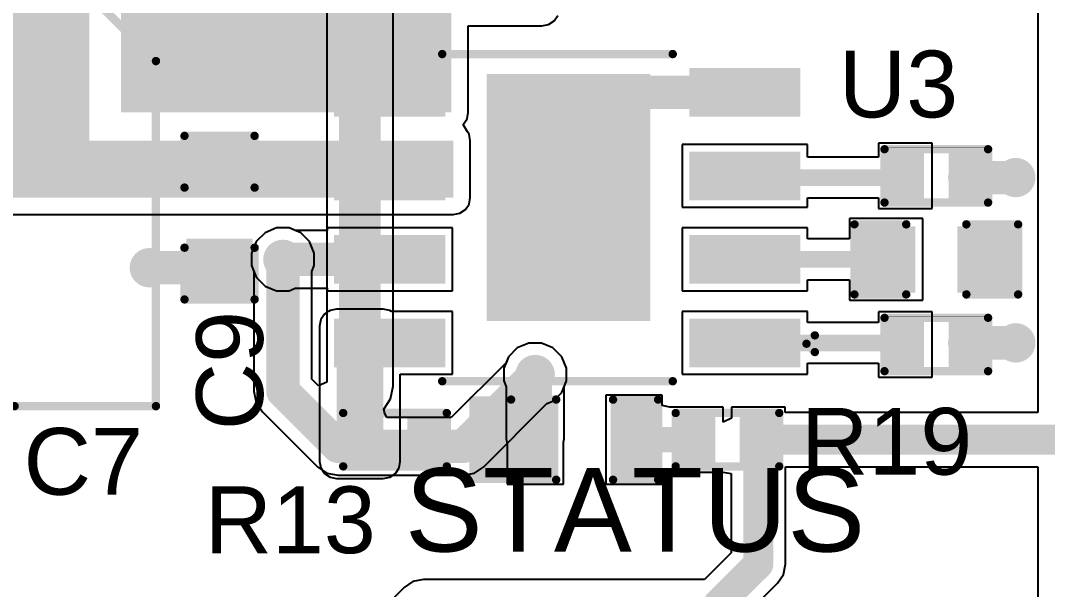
# Model space of a CAD drawing. Header units: millimetres. Extents: x 0.3 to 65.6, y 0.3 to 58.5.
# Drawn here: x 42.01 to 57.62, y 29.67 to 38.33 of the extents above; entities that cross this region are included whole.
import ezdxf

# ---------------------------------------------------------------- set-up
doc = ezdxf.new("R2010")
doc.units = ezdxf.units.MM
for name, color, linetype in [('BottomLayer', 5, 'Continuous'), ('BottomSolder', 6, 'Continuous'), ('TopLayer', 1, 'Continuous'), ('TopOverlay', 2, 'Continuous'), ('TopPaste', 8, 'Continuous'), ('TopSolder', 216, 'Continuous'), ('ViaHoleLayer', 16, 'Continuous')]:
    doc.layers.add(name, color=color, linetype=linetype)
doc.styles.add('Arial', font='', dxfattribs={"height": 0.2})
doc.styles.get('Arial').set_extended_font_data('Arial')

# ---------------------------------------------------------------- blocks, each defined once
blk = doc.blocks.new('8_SO_P____P___5')
at = {"layer": 'TopLayer'}
for points in [[(-3.475, 2.205), (-1.925, 2.205), (-1.925, 1.605), (-3.475, 1.605)], [(1.925, 2.205), (3.475, 2.205), (3.475, 1.605), (1.925, 1.605)], [(-1.144, 1.144), (1.144, 1.144), (1.144, -1.144), (-1.144, -1.144)], [(-3.475, 0.935), (-1.925, 0.935), (-1.925, 0.335), (-3.475, 0.335)], [(1.925, 0.935), (3.475, 0.935), (3.475, 0.335), (1.925, 0.335)], [(-3.475, -0.335), (-1.925, -0.335), (-1.925, -0.935), (-3.475, -0.935)], [(1.925, -0.335), (3.475, -0.335), (3.475, -0.935), (1.925, -0.935)], [(-3.475, -1.605), (-1.925, -1.605), (-1.925, -2.205), (-3.475, -2.205)], [(1.925, -1.605), (3.475, -1.605), (3.475, -2.205), (1.925, -2.205)]]:
    blk.add_hatch(color=1, dxfattribs=at).paths.add_polyline_path(points)
at = {"layer": 'TopPaste'}
for points in [[(-3.475, 2.205), (-1.925, 2.205), (-1.925, 1.605), (-3.475, 1.605)], [(1.925, 2.205), (3.475, 2.205), (3.475, 1.605), (1.925, 1.605)], [(-1.144, 1.144), (1.144, 1.144), (1.144, -1.144), (-1.144, -1.144)], [(-3.475, 0.935), (-1.925, 0.935), (-1.925, 0.335), (-3.475, 0.335)], [(1.925, 0.935), (3.475, 0.935), (3.475, 0.335), (1.925, 0.335)], [(-3.475, -0.335), (-1.925, -0.335), (-1.925, -0.935), (-3.475, -0.935)], [(1.925, -0.335), (3.475, -0.335), (3.475, -0.935), (1.925, -0.935)], [(-3.475, -1.605), (-1.925, -1.605), (-1.925, -2.205), (-3.475, -2.205)], [(1.925, -1.605), (3.475, -1.605), (3.475, -2.205), (1.925, -2.205)]]:
    blk.add_hatch(color=8, dxfattribs=at).paths.add_polyline_path(points)
at = {"layer": 'TopSolder'}
for points in [[(-3.545, 2.275), (-1.855, 2.275), (-1.855, 1.535), (-3.545, 1.535)], [(1.855, 2.275), (3.545, 2.275), (3.545, 1.535), (1.855, 1.535)], [(-1.214, 1.214), (1.214, 1.214), (1.214, -1.214), (-1.214, -1.214)], [(-3.545, 1.005), (-1.855, 1.005), (-1.855, 0.265), (-3.545, 0.265)], [(1.855, 1.005), (3.545, 1.005), (3.545, 0.265), (1.855, 0.265)], [(-3.545, -0.265), (-1.855, -0.265), (-1.855, -1.005), (-3.545, -1.005)], [(1.855, -0.265), (3.545, -0.265), (3.545, -1.005), (1.855, -1.005)], [(-3.545, -1.535), (-1.855, -1.535), (-1.855, -2.275), (-3.545, -2.275)], [(1.855, -1.535), (3.545, -1.535), (3.545, -2.275), (1.855, -2.275)]]:
    blk.add_hatch(color=216, dxfattribs=at).paths.add_polyline_path(points)
at = {"layer": 'TopOverlay', "const_width": 0.127}
for points in [[(1.902, 2.489), (-1.603, 2.489)], [(-3.763, 2.045), (-3.763, 1.791)], [(-3.636, 1.918), (-3.763, 2.045)], [(-3.636, 1.918), (-3.763, 1.791)], [(1.902, -2.489), (-1.603, -2.489)]]:
    blk.add_lwpolyline(points, dxfattribs=at)
at = {"layer": 'TopOverlay', "const_width": 0.0635}
for points in [[(-1.635, 2.489, 1), (-1.571, 2.489, 1)], [(1.87, 2.489, 1), (1.934, 2.489, 1)], [(-3.795, 2.045, 1), (-3.732, 2.045, 1)], [(-3.795, 2.045, 1), (-3.732, 2.045, 1)], [(-3.668, 1.918, 1), (-3.605, 1.918, 1)], [(-3.668, 1.918, 1), (-3.605, 1.918, 1)], [(-3.795, 1.791, 1), (-3.732, 1.791, 1)], [(-3.795, 1.791, 1), (-3.732, 1.791, 1)], [(-1.635, -2.489, 1), (-1.571, -2.489, 1)], [(1.87, -2.489, 1), (1.934, -2.489, 1)]]:
    blk.add_lwpolyline(points, format="xyb", close=True, dxfattribs=at)
blk = doc.blocks.new('R___0402_10')
at = {"layer": 'TopLayer'}
for points in [[(-0.699, -0.318), (-0.699, 0.318), (-0.241, 0.318), (-0.241, -0.318)], [(0.241, -0.318), (0.241, 0.318), (0.699, 0.318), (0.699, -0.318)]]:
    blk.add_hatch(color=1, dxfattribs=at).paths.add_polyline_path(points)
at = {"layer": 'TopPaste'}
for points in [[(-0.699, -0.318), (-0.699, 0.318), (-0.241, 0.318), (-0.241, -0.318)], [(0.241, -0.318), (0.241, 0.318), (0.699, 0.318), (0.699, -0.318)]]:
    blk.add_hatch(color=8, dxfattribs=at).paths.add_polyline_path(points)
at = {"layer": 'TopSolder'}
for points in [[(-0.754, -0.373), (-0.754, 0.373), (-0.186, 0.373), (-0.186, -0.373)], [(0.186, -0.373), (0.186, 0.373), (0.754, 0.373), (0.754, -0.373)]]:
    blk.add_hatch(color=216, dxfattribs=at).paths.add_polyline_path(points)
at = {"layer": 'TopOverlay'}
for points, const_width in [([(-0.787, 0.406), (-0.787, -0.406)], 0.127), ([(0.787, 0.406), (-0.787, 0.406)], 0.127), ([(0.787, 0.406), (0.787, -0.406)], 0.127), ([(0.787, -0.406), (-0.787, -0.406)], 0.127), ([(0.813, -0.432), (-0.813, -0.432)], 0.00323)]:
    blk.add_lwpolyline(points, dxfattribs=dict(at, const_width=const_width))
for points, const_width in [([(-0.819, 0.406, 1), (-0.756, 0.406, 1)], 0.0635), ([(-0.819, 0.406, 1), (-0.756, 0.406, 1)], 0.0635), ([(0.756, 0.406, 1), (0.819, 0.406, 1)], 0.0635), ([(0.756, 0.406, 1), (0.819, 0.406, 1)], 0.0635), ([(-0.819, -0.406, 1), (-0.756, -0.406, 1)], 0.0635), ([(-0.819, -0.406, 1), (-0.756, -0.406, 1)], 0.0635), ([(-0.814, -0.432, 1), (-0.812, -0.432, 1)], 0.00161), ([(0.756, -0.406, 1), (0.819, -0.406, 1)], 0.0635), ([(0.756, -0.406, 1), (0.819, -0.406, 1)], 0.0635), ([(0.812, -0.432, 1), (0.814, -0.432, 1)], 0.00161)]:
    blk.add_lwpolyline(points, format="xyb", close=True, dxfattribs=dict(at, const_width=const_width))
blk = doc.blocks.new('R___0402_14')
at = {"layer": 'TopLayer'}
for points in [[(-0.699, -0.318), (-0.699, 0.318), (-0.241, 0.318), (-0.241, -0.318)], [(0.241, -0.318), (0.241, 0.318), (0.699, 0.318), (0.699, -0.318)]]:
    blk.add_hatch(color=1, dxfattribs=at).paths.add_polyline_path(points)
at = {"layer": 'TopPaste'}
for points in [[(-0.699, -0.318), (-0.699, 0.318), (-0.241, 0.318), (-0.241, -0.318)], [(0.241, -0.318), (0.241, 0.318), (0.699, 0.318), (0.699, -0.318)]]:
    blk.add_hatch(color=8, dxfattribs=at).paths.add_polyline_path(points)
at = {"layer": 'TopSolder'}
for points in [[(-0.754, -0.373), (-0.754, 0.373), (-0.186, 0.373), (-0.186, -0.373)], [(0.186, -0.373), (0.186, 0.373), (0.754, 0.373), (0.754, -0.373)]]:
    blk.add_hatch(color=216, dxfattribs=at).paths.add_polyline_path(points)
at = {"layer": 'TopOverlay'}
for points, const_width in [([(-0.787, 0.406), (-0.787, -0.406)], 0.127), ([(0.787, 0.406), (-0.787, 0.406)], 0.127), ([(0.787, 0.406), (0.787, -0.406)], 0.127), ([(0.787, -0.406), (-0.787, -0.406)], 0.127), ([(0.813, -0.432), (-0.813, -0.432)], 0.00323)]:
    blk.add_lwpolyline(points, dxfattribs=dict(at, const_width=const_width))
for points, const_width in [([(-0.819, 0.406, 1), (-0.756, 0.406, 1)], 0.0635), ([(-0.819, 0.406, 1), (-0.756, 0.406, 1)], 0.0635), ([(0.756, 0.406, 1), (0.819, 0.406, 1)], 0.0635), ([(0.756, 0.406, 1), (0.819, 0.406, 1)], 0.0635), ([(-0.819, -0.406, 1), (-0.756, -0.406, 1)], 0.0635), ([(-0.819, -0.406, 1), (-0.756, -0.406, 1)], 0.0635), ([(-0.814, -0.432, 1), (-0.812, -0.432, 1)], 0.00161), ([(0.756, -0.406, 1), (0.819, -0.406, 1)], 0.0635), ([(0.756, -0.406, 1), (0.819, -0.406, 1)], 0.0635), ([(0.812, -0.432, 1), (0.814, -0.432, 1)], 0.00161)]:
    blk.add_lwpolyline(points, format="xyb", close=True, dxfattribs=dict(at, const_width=const_width))
blk = doc.blocks.new('R___0402_15')
at = {"layer": 'TopLayer'}
for points in [[(-0.699, -0.318), (-0.699, 0.318), (-0.241, 0.318), (-0.241, -0.318)], [(0.241, -0.318), (0.241, 0.318), (0.699, 0.318), (0.699, -0.318)]]:
    blk.add_hatch(color=1, dxfattribs=at).paths.add_polyline_path(points)
at = {"layer": 'TopPaste'}
for points in [[(-0.699, -0.318), (-0.699, 0.318), (-0.241, 0.318), (-0.241, -0.318)], [(0.241, -0.318), (0.241, 0.318), (0.699, 0.318), (0.699, -0.318)]]:
    blk.add_hatch(color=8, dxfattribs=at).paths.add_polyline_path(points)
at = {"layer": 'TopSolder'}
for points in [[(-0.754, -0.373), (-0.754, 0.373), (-0.186, 0.373), (-0.186, -0.373)], [(0.186, -0.373), (0.186, 0.373), (0.754, 0.373), (0.754, -0.373)]]:
    blk.add_hatch(color=216, dxfattribs=at).paths.add_polyline_path(points)
at = {"layer": 'TopOverlay'}
for points, const_width in [([(-0.787, 0.406), (-0.787, -0.406)], 0.127), ([(0.787, 0.406), (-0.787, 0.406)], 0.127), ([(0.787, 0.406), (0.787, -0.406)], 0.127), ([(0.787, -0.406), (-0.787, -0.406)], 0.127), ([(0.813, -0.432), (-0.813, -0.432)], 0.00323)]:
    blk.add_lwpolyline(points, dxfattribs=dict(at, const_width=const_width))
for points, const_width in [([(-0.819, 0.406, 1), (-0.756, 0.406, 1)], 0.0635), ([(-0.819, 0.406, 1), (-0.756, 0.406, 1)], 0.0635), ([(0.756, 0.406, 1), (0.819, 0.406, 1)], 0.0635), ([(0.756, 0.406, 1), (0.819, 0.406, 1)], 0.0635), ([(-0.819, -0.406, 1), (-0.756, -0.406, 1)], 0.0635), ([(-0.819, -0.406, 1), (-0.756, -0.406, 1)], 0.0635), ([(-0.814, -0.432, 1), (-0.812, -0.432, 1)], 0.00161), ([(0.756, -0.406, 1), (0.819, -0.406, 1)], 0.0635), ([(0.756, -0.406, 1), (0.819, -0.406, 1)], 0.0635), ([(0.812, -0.432, 1), (0.814, -0.432, 1)], 0.00161)]:
    blk.add_lwpolyline(points, format="xyb", close=True, dxfattribs=dict(at, const_width=const_width))
blk = doc.blocks.new('R___0402_16')
at = {"layer": 'TopLayer'}
for points in [[(-0.699, -0.318), (-0.699, 0.318), (-0.241, 0.318), (-0.241, -0.318)], [(0.241, -0.318), (0.241, 0.318), (0.699, 0.318), (0.699, -0.318)]]:
    blk.add_hatch(color=1, dxfattribs=at).paths.add_polyline_path(points)
at = {"layer": 'TopPaste'}
for points in [[(-0.699, -0.318), (-0.699, 0.318), (-0.241, 0.318), (-0.241, -0.318)], [(0.241, -0.318), (0.241, 0.318), (0.699, 0.318), (0.699, -0.318)]]:
    blk.add_hatch(color=8, dxfattribs=at).paths.add_polyline_path(points)
at = {"layer": 'TopSolder'}
for points in [[(-0.754, -0.373), (-0.754, 0.373), (-0.186, 0.373), (-0.186, -0.373)], [(0.186, -0.373), (0.186, 0.373), (0.754, 0.373), (0.754, -0.373)]]:
    blk.add_hatch(color=216, dxfattribs=at).paths.add_polyline_path(points)
at = {"layer": 'TopOverlay'}
for points, const_width in [([(-0.787, 0.406), (-0.787, -0.406)], 0.127), ([(0.787, 0.406), (-0.787, 0.406)], 0.127), ([(0.787, 0.406), (0.787, -0.406)], 0.127), ([(0.787, -0.406), (-0.787, -0.406)], 0.127), ([(0.813, -0.432), (-0.813, -0.432)], 0.00323)]:
    blk.add_lwpolyline(points, dxfattribs=dict(at, const_width=const_width))
for points, const_width in [([(-0.819, 0.406, 1), (-0.756, 0.406, 1)], 0.0635), ([(-0.819, 0.406, 1), (-0.756, 0.406, 1)], 0.0635), ([(0.756, 0.406, 1), (0.819, 0.406, 1)], 0.0635), ([(0.756, 0.406, 1), (0.819, 0.406, 1)], 0.0635), ([(-0.819, -0.406, 1), (-0.756, -0.406, 1)], 0.0635), ([(-0.819, -0.406, 1), (-0.756, -0.406, 1)], 0.0635), ([(-0.814, -0.432, 1), (-0.812, -0.432, 1)], 0.00161), ([(0.756, -0.406, 1), (0.819, -0.406, 1)], 0.0635), ([(0.756, -0.406, 1), (0.819, -0.406, 1)], 0.0635), ([(0.812, -0.432, 1), (0.814, -0.432, 1)], 0.00161)]:
    blk.add_lwpolyline(points, format="xyb", close=True, dxfattribs=dict(at, const_width=const_width))
blk = doc.blocks.new('LED_0603_30')
at = {"layer": 'TopLayer'}
for points in [[(-1, 0.5), (-0.5, 0.5), (-0.5, -0.5), (-1, -0.5)], [(0.5, 0.5), (1, 0.5), (1, -0.5), (0.5, -0.5)]]:
    blk.add_hatch(color=1, dxfattribs=at).paths.add_polyline_path(points)
at = {"layer": 'TopOverlay'}
blk.add_hatch(color=2, dxfattribs=at).paths.add_polyline_path([(1.118, -0.66), (1.753, -0.66), (1.753, 0.66), (1.118, 0.66)])
at = {"layer": 'TopPaste'}
for points in [[(-1, 0.5), (-0.5, 0.5), (-0.5, -0.5), (-1, -0.5)], [(0.5, 0.5), (1, 0.5), (1, -0.5), (0.5, -0.5)]]:
    blk.add_hatch(color=8, dxfattribs=at).paths.add_polyline_path(points)
at = {"layer": 'TopSolder'}
for points in [[(-1.102, 0.602), (-0.398, 0.602), (-0.398, -0.602), (-1.102, -0.602)], [(0.398, 0.602), (1.102, 0.602), (1.102, -0.602), (0.398, -0.602)]]:
    blk.add_hatch(color=216, dxfattribs=at).paths.add_polyline_path(points)
at = {"layer": 'TopOverlay', "const_width": 0.127}
for points in [[(-0.432, 0.61), (-1.118, 0.61)], [(-1.118, 0.61), (-1.118, -0.61)], [(1.118, 0.61), (0.432, 0.61)], [(1.118, 0.61), (1.118, -0.61)], [(-0.432, -0.61), (-1.118, -0.61)], [(1.118, -0.61), (0.432, -0.61)]]:
    blk.add_lwpolyline(points, dxfattribs=at)
at = {"layer": 'TopOverlay', "const_width": 0.0635}
for points in [[(-1.149, 0.61, 1), (-1.086, 0.61, 1)], [(-1.149, 0.61, 1), (-1.086, 0.61, 1)], [(-0.464, 0.61, 1), (-0.4, 0.61, 1)], [(0.4, 0.61, 1), (0.464, 0.61, 1)], [(1.086, 0.61, 1), (1.149, 0.61, 1)], [(1.086, 0.61, 1), (1.149, 0.61, 1)], [(-1.149, -0.61, 1), (-1.086, -0.61, 1)], [(-1.149, -0.61, 1), (-1.086, -0.61, 1)], [(-0.464, -0.61, 1), (-0.4, -0.61, 1)], [(0.4, -0.61, 1), (0.464, -0.61, 1)], [(1.086, -0.61, 1), (1.149, -0.61, 1)], [(1.086, -0.61, 1), (1.149, -0.61, 1)]]:
    blk.add_lwpolyline(points, format="xyb", close=True, dxfattribs=at)
blk = doc.blocks.new('C___0603_52')
at = {"layer": 'TopLayer'}
for points in [[(-0.381, 0.445), (-0.381, -0.445), (-1.143, -0.445), (-1.143, 0.445)], [(1.143, 0.445), (1.143, -0.445), (0.381, -0.445), (0.381, 0.445)]]:
    blk.add_hatch(color=1, dxfattribs=at).paths.add_polyline_path(points)
at = {"layer": 'TopPaste'}
for points in [[(-0.381, 0.445), (-0.381, -0.445), (-1.143, -0.445), (-1.143, 0.445)], [(1.143, 0.445), (1.143, -0.445), (0.381, -0.445), (0.381, 0.445)]]:
    blk.add_hatch(color=8, dxfattribs=at).paths.add_polyline_path(points)
at = {"layer": 'TopSolder'}
for points in [[(-0.321, 0.504), (-0.321, -0.504), (-1.203, -0.504), (-1.203, 0.504)], [(1.203, 0.504), (1.203, -0.504), (0.321, -0.504), (0.321, 0.504)]]:
    blk.add_hatch(color=216, dxfattribs=at).paths.add_polyline_path(points)
at = {"layer": 'TopOverlay', "const_width": 0.127}
for points in [[(-1.245, 0.533), (-1.245, -0.533)], [(-0.457, 0.533), (-1.245, 0.533)], [(1.245, 0.533), (0.457, 0.533)], [(1.245, 0.533), (1.245, -0.533)], [(-0.457, -0.533), (-1.245, -0.533)], [(1.245, -0.533), (0.457, -0.533)]]:
    blk.add_lwpolyline(points, dxfattribs=at)
at = {"layer": 'TopOverlay', "const_width": 0.0635}
for points in [[(-1.276, 0.533, 1), (-1.213, 0.533, 1)], [(-1.276, 0.533, 1), (-1.213, 0.533, 1)], [(-0.489, 0.533, 1), (-0.425, 0.533, 1)], [(0.425, 0.533, 1), (0.489, 0.533, 1)], [(1.213, 0.533, 1), (1.276, 0.533, 1)], [(1.213, 0.533, 1), (1.276, 0.533, 1)], [(-1.276, -0.533, 1), (-1.213, -0.533, 1)], [(-1.276, -0.533, 1), (-1.213, -0.533, 1)], [(-0.489, -0.533, 1), (-0.425, -0.533, 1)], [(0.425, -0.533, 1), (0.489, -0.533, 1)], [(1.213, -0.533, 1), (1.276, -0.533, 1)], [(1.213, -0.533, 1), (1.276, -0.533, 1)]]:
    blk.add_lwpolyline(points, format="xyb", close=True, dxfattribs=at)
blk = doc.blocks.new('C___0603_53')
at = {"layer": 'TopLayer'}
for points in [[(-0.381, 0.445), (-0.381, -0.445), (-1.143, -0.445), (-1.143, 0.445)], [(1.143, 0.445), (1.143, -0.445), (0.381, -0.445), (0.381, 0.445)]]:
    blk.add_hatch(color=1, dxfattribs=at).paths.add_polyline_path(points)
at = {"layer": 'TopPaste'}
for points in [[(-0.381, 0.445), (-0.381, -0.445), (-1.143, -0.445), (-1.143, 0.445)], [(1.143, 0.445), (1.143, -0.445), (0.381, -0.445), (0.381, 0.445)]]:
    blk.add_hatch(color=8, dxfattribs=at).paths.add_polyline_path(points)
at = {"layer": 'TopSolder'}
for points in [[(-0.321, 0.504), (-0.321, -0.504), (-1.203, -0.504), (-1.203, 0.504)], [(1.203, 0.504), (1.203, -0.504), (0.321, -0.504), (0.321, 0.504)]]:
    blk.add_hatch(color=216, dxfattribs=at).paths.add_polyline_path(points)
at = {"layer": 'TopOverlay', "const_width": 0.127}
for points in [[(-1.245, 0.533), (-1.245, -0.533)], [(-1.245, 0.533), (-0.457, 0.533)], [(0.457, 0.533), (1.245, 0.533)], [(1.245, 0.533), (1.245, -0.533)], [(-1.245, -0.533), (-0.457, -0.533)], [(0.457, -0.533), (1.245, -0.533)]]:
    blk.add_lwpolyline(points, dxfattribs=at)
at = {"layer": 'TopOverlay', "const_width": 0.0635}
for points in [[(-1.276, 0.533, 1), (-1.213, 0.533, 1)], [(-1.276, 0.533, 1), (-1.213, 0.533, 1)], [(-0.489, 0.533, 1), (-0.425, 0.533, 1)], [(0.425, 0.533, 1), (0.489, 0.533, 1)], [(1.213, 0.533, 1), (1.276, 0.533, 1)], [(1.213, 0.533, 1), (1.276, 0.533, 1)], [(-1.276, -0.533, 1), (-1.213, -0.533, 1)], [(-1.276, -0.533, 1), (-1.213, -0.533, 1)], [(-0.489, -0.533, 1), (-0.425, -0.533, 1)], [(0.425, -0.533, 1), (0.489, -0.533, 1)], [(1.213, -0.533, 1), (1.276, -0.533, 1)], [(1.213, -0.533, 1), (1.276, -0.533, 1)]]:
    blk.add_lwpolyline(points, format="xyb", close=True, dxfattribs=at)
blk = doc.blocks.new('50SVPF10M_55')
at = {"layer": 'TopLayer'}
for points in [[(-4.55, 0.8), (-1.05, 0.8), (-1.05, -0.8), (-4.55, -0.8)], [(1.05, 0.8), (4.55, 0.8), (4.55, -0.8), (1.05, -0.8)]]:
    blk.add_hatch(color=1, dxfattribs=at).paths.add_polyline_path(points)
at = {"layer": 'TopPaste'}
for points in [[(-4.55, 0.8), (-1.05, 0.8), (-1.05, -0.8), (-4.55, -0.8)], [(1.05, 0.8), (4.55, 0.8), (4.55, -0.8), (1.05, -0.8)]]:
    blk.add_hatch(color=8, dxfattribs=at).paths.add_polyline_path(points)
at = {"layer": 'TopSolder'}
for points in [[(-4.652, 0.902), (-0.948, 0.902), (-0.948, -0.902), (-4.652, -0.902)], [(0.948, 0.902), (4.652, 0.902), (4.652, -0.902), (0.948, -0.902)]]:
    blk.add_hatch(color=216, dxfattribs=at).paths.add_polyline_path(points)
at = {"layer": 'TopOverlay', "const_width": 0.127}
for points in [[(-3.3, 1.95), (-1.95, 3.3)], [(3.3, 3.3), (-1.95, 3.3)], [(3.3, 1.15), (3.3, 3.3)], [(-3.3, 1.15), (-3.3, 1.95)], [(-3.779, 1.033), (-3.779, 1.567)], [(-3.55, 1.287), (-4.007, 1.287)], [(-3.3, -1.95), (-3.3, -1.15)], [(3.3, -3.3), (3.3, -1.15)], [(-1.95, -3.3), (-3.3, -1.95)], [(3.3, -3.3), (-1.95, -3.3)]]:
    blk.add_lwpolyline(points, dxfattribs=at)
at = {"layer": 'TopOverlay', "const_width": 0.0635}
for points in [[(-1.982, 3.3, 1), (-1.918, 3.3, 1)], [(-1.982, 3.3, 1), (-1.918, 3.3, 1)], [(3.268, 3.3, 1), (3.332, 3.3, 1)], [(3.268, 3.3, 1), (3.332, 3.3, 1)], [(-3.332, 1.95, 1), (-3.268, 1.95, 1)], [(-3.332, 1.95, 1), (-3.268, 1.95, 1)], [(-3.81, 1.567, 1), (-3.747, 1.567, 1)], [(-4.039, 1.287, 1), (-3.975, 1.287, 1)], [(-3.582, 1.287, 1), (-3.518, 1.287, 1)], [(-3.81, 1.033, 1), (-3.747, 1.033, 1)], [(-3.332, 1.15, 1), (-3.268, 1.15, 1)], [(3.268, 1.15, 1), (3.332, 1.15, 1)], [(-3.332, -1.15, 1), (-3.268, -1.15, 1)], [(3.268, -1.15, 1), (3.332, -1.15, 1)], [(-3.332, -1.95, 1), (-3.268, -1.95, 1)], [(-3.332, -1.95, 1), (-3.268, -1.95, 1)], [(-1.982, -3.3, 1), (-1.918, -3.3, 1)], [(-1.982, -3.3, 1), (-1.918, -3.3, 1)], [(3.268, -3.3, 1), (3.332, -3.3, 1)], [(3.268, -3.3, 1), (3.332, -3.3, 1)]]:
    blk.add_lwpolyline(points, format="xyb", close=True, dxfattribs=at)

msp = doc.modelspace()

# ---------------------------------------------------------------- hatches: boundary and pattern name
at = {"layer": 'BottomLayer'}
h = msp.add_hatch(color=5, dxfattribs=at)
edge = h.paths.add_edge_path()
edge.add_arc((49.654, 36.398), 0.3, 0, 360)
h = msp.add_hatch(color=5, dxfattribs=at)
edge = h.paths.add_edge_path()
edge.add_arc((51, 36.373), 0.3, 0, 360)
h = msp.add_hatch(color=5, dxfattribs=at)
edge = h.paths.add_edge_path()
edge.add_arc((57.139, 35.941), 0.3, 0, 360)
h = msp.add_hatch(color=5, dxfattribs=at)
edge = h.paths.add_edge_path()
edge.add_arc((50.321, 35.331), 0.3, 0, 360)
h = msp.add_hatch(color=5, dxfattribs=at)
edge = h.paths.add_edge_path()
edge.add_arc((45.997, 34.696), 0.3, 0, 360)
h = msp.add_hatch(color=5, dxfattribs=at)
edge = h.paths.add_edge_path()
edge.add_arc((43.967, 34.569), 0.3, 0, 360)
h = msp.add_hatch(color=5, dxfattribs=at)
edge = h.paths.add_edge_path()
edge.add_arc((49.654, 34.265), 0.3, 0, 360)
h = msp.add_hatch(color=5, dxfattribs=at)
edge = h.paths.add_edge_path()
edge.add_arc((51, 34.29), 0.3, 0, 360)
h = msp.add_hatch(color=5, dxfattribs=at)
edge = h.paths.add_edge_path()
edge.add_arc((57.139, 33.426), 0.3, 0, 360)
h = msp.add_hatch(color=5, dxfattribs=at)
edge = h.paths.add_edge_path()
edge.add_arc((49.832, 32.944), 0.3, 0, 360)
h = msp.add_hatch(color=5, dxfattribs=at)
edge = h.paths.add_edge_path()
edge.add_arc((47.168, 32.766), 0.3, 0, 360)
at = {"layer": 'BottomSolder'}
h = msp.add_hatch(color=6, dxfattribs=at)
edge = h.paths.add_edge_path()
edge.add_arc((49.654, 36.398), 0.15, 0, 360)
h = msp.add_hatch(color=6, dxfattribs=at)
edge = h.paths.add_edge_path()
edge.add_arc((51, 36.373), 0.15, 0, 360)
h = msp.add_hatch(color=6, dxfattribs=at)
edge = h.paths.add_edge_path()
edge.add_arc((57.139, 35.941), 0.15, 0, 360)
h = msp.add_hatch(color=6, dxfattribs=at)
edge = h.paths.add_edge_path()
edge.add_arc((50.321, 35.331), 0.15, 0, 360)
h = msp.add_hatch(color=6, dxfattribs=at)
edge = h.paths.add_edge_path()
edge.add_arc((45.997, 34.696), 0.15, 0, 360)
h = msp.add_hatch(color=6, dxfattribs=at)
edge = h.paths.add_edge_path()
edge.add_arc((43.967, 34.569), 0.15, 0, 360)
h = msp.add_hatch(color=6, dxfattribs=at)
edge = h.paths.add_edge_path()
edge.add_arc((49.654, 34.265), 0.15, 0, 360)
h = msp.add_hatch(color=6, dxfattribs=at)
edge = h.paths.add_edge_path()
edge.add_arc((51, 34.29), 0.15, 0, 360)
h = msp.add_hatch(color=6, dxfattribs=at)
edge = h.paths.add_edge_path()
edge.add_arc((57.139, 33.426), 0.15, 0, 360)
h = msp.add_hatch(color=6, dxfattribs=at)
edge = h.paths.add_edge_path()
edge.add_arc((49.832, 32.944), 0.15, 0, 360)
h = msp.add_hatch(color=6, dxfattribs=at)
edge = h.paths.add_edge_path()
edge.add_arc((47.168, 32.766), 0.15, 0, 360)
at = {"layer": 'TopLayer'}
for points in [[(38.786, 35.636), (43.053, 35.636), (43.053, 55.245), (38.786, 55.245)], [(48.556, 38.837), (43.536, 38.837), (43.536, 36.932), (48.556, 36.932)], [(49.095, 33.757), (51.585, 33.757), (51.585, 37.516), (49.095, 37.516)], [(39.951, 35.636), (48.587, 35.636), (48.587, 36.5), (39.951, 36.5)], [(47.523, 33.68), (46.812, 33.68), (46.812, 31.623), (47.523, 31.623)]]:
    msp.add_hatch(color=1, dxfattribs=at).paths.add_polyline_path(points)
h = msp.add_hatch(color=1, dxfattribs=at)
edge = h.paths.add_edge_path()
edge.add_arc((49.654, 36.398), 0.3, 0, 360)
h = msp.add_hatch(color=1, dxfattribs=at)
edge = h.paths.add_edge_path()
edge.add_arc((51, 36.373), 0.3, 0, 360)
h = msp.add_hatch(color=1, dxfattribs=at)
edge = h.paths.add_edge_path()
edge.add_arc((57.139, 35.941), 0.3, 0, 360)
h = msp.add_hatch(color=1, dxfattribs=at)
edge = h.paths.add_edge_path()
edge.add_arc((50.321, 35.331), 0.3, 0, 360)
h = msp.add_hatch(color=1, dxfattribs=at)
edge = h.paths.add_edge_path()
edge.add_arc((45.997, 34.696), 0.3, 0, 360)
h = msp.add_hatch(color=1, dxfattribs=at)
edge = h.paths.add_edge_path()
edge.add_arc((43.967, 34.569), 0.3, 0, 360)
h = msp.add_hatch(color=1, dxfattribs=at)
edge = h.paths.add_edge_path()
edge.add_arc((49.654, 34.265), 0.3, 0, 360)
h = msp.add_hatch(color=1, dxfattribs=at)
edge = h.paths.add_edge_path()
edge.add_arc((51, 34.29), 0.3, 0, 360)
h = msp.add_hatch(color=1, dxfattribs=at)
edge = h.paths.add_edge_path()
edge.add_arc((57.139, 33.426), 0.3, 0, 360)
h = msp.add_hatch(color=1, dxfattribs=at)
edge = h.paths.add_edge_path()
edge.add_arc((49.832, 32.944), 0.3, 0, 360)
h = msp.add_hatch(color=1, dxfattribs=at)
edge = h.paths.add_edge_path()
edge.add_arc((47.168, 32.766), 0.3, 0, 360)
at = {"layer": 'TopSolder'}
h = msp.add_hatch(color=216, dxfattribs=at)
edge = h.paths.add_edge_path()
edge.add_arc((49.654, 36.398), 0.15, 0, 360)
h = msp.add_hatch(color=216, dxfattribs=at)
edge = h.paths.add_edge_path()
edge.add_arc((51, 36.373), 0.15, 0, 360)
h = msp.add_hatch(color=216, dxfattribs=at)
edge = h.paths.add_edge_path()
edge.add_arc((57.139, 35.941), 0.15, 0, 360)
h = msp.add_hatch(color=216, dxfattribs=at)
edge = h.paths.add_edge_path()
edge.add_arc((50.321, 35.331), 0.15, 0, 360)
h = msp.add_hatch(color=216, dxfattribs=at)
edge = h.paths.add_edge_path()
edge.add_arc((45.997, 34.696), 0.15, 0, 360)
h = msp.add_hatch(color=216, dxfattribs=at)
edge = h.paths.add_edge_path()
edge.add_arc((43.967, 34.569), 0.15, 0, 360)
h = msp.add_hatch(color=216, dxfattribs=at)
edge = h.paths.add_edge_path()
edge.add_arc((49.654, 34.265), 0.15, 0, 360)
h = msp.add_hatch(color=216, dxfattribs=at)
edge = h.paths.add_edge_path()
edge.add_arc((51, 34.29), 0.15, 0, 360)
h = msp.add_hatch(color=216, dxfattribs=at)
edge = h.paths.add_edge_path()
edge.add_arc((57.139, 33.426), 0.15, 0, 360)
h = msp.add_hatch(color=216, dxfattribs=at)
edge = h.paths.add_edge_path()
edge.add_arc((49.832, 32.944), 0.15, 0, 360)
h = msp.add_hatch(color=216, dxfattribs=at)
edge = h.paths.add_edge_path()
edge.add_arc((47.168, 32.766), 0.15, 0, 360)
at = {"layer": 'ViaHoleLayer'}
h = msp.add_hatch(color=16, dxfattribs=at)
edge = h.paths.add_edge_path()
edge.add_arc((49.654, 36.398), 0.15, 0, 360)
h = msp.add_hatch(color=16, dxfattribs=at)
edge = h.paths.add_edge_path()
edge.add_arc((51, 36.373), 0.15, 0, 360)
h = msp.add_hatch(color=16, dxfattribs=at)
edge = h.paths.add_edge_path()
edge.add_arc((57.139, 35.941), 0.15, 0, 360)
h = msp.add_hatch(color=16, dxfattribs=at)
edge = h.paths.add_edge_path()
edge.add_arc((50.321, 35.331), 0.15, 0, 360)
h = msp.add_hatch(color=16, dxfattribs=at)
edge = h.paths.add_edge_path()
edge.add_arc((45.997, 34.696), 0.15, 0, 360)
h = msp.add_hatch(color=16, dxfattribs=at)
edge = h.paths.add_edge_path()
edge.add_arc((43.967, 34.569), 0.15, 0, 360)
h = msp.add_hatch(color=16, dxfattribs=at)
edge = h.paths.add_edge_path()
edge.add_arc((49.654, 34.265), 0.15, 0, 360)
h = msp.add_hatch(color=16, dxfattribs=at)
edge = h.paths.add_edge_path()
edge.add_arc((51, 34.29), 0.15, 0, 360)
h = msp.add_hatch(color=16, dxfattribs=at)
edge = h.paths.add_edge_path()
edge.add_arc((57.139, 33.426), 0.15, 0, 360)
h = msp.add_hatch(color=16, dxfattribs=at)
edge = h.paths.add_edge_path()
edge.add_arc((49.832, 32.944), 0.15, 0, 360)
h = msp.add_hatch(color=16, dxfattribs=at)
edge = h.paths.add_edge_path()
edge.add_arc((47.168, 32.766), 0.15, 0, 360)

# ---------------------------------------------------------------- linework, layer by layer
at = {"layer": 'BottomLayer'}
for p, q in [((47.673, 32.766), (47.673, 42.52)), ((46.663, 42.31), (46.663, 32.826)), ((45.902, 35.174), (45.726, 35.101)), ((46.092, 35.174), (45.902, 35.174)), ((46.267, 35.101), (46.092, 35.174)), ((45.726, 35.101), (45.592, 34.967)), ((46.402, 34.967), (46.267, 35.101)), ((45.592, 34.967), (45.519, 34.791)), ((46.474, 34.791), (46.402, 34.967)), ((45.519, 34.791), (45.519, 34.601)), ((46.474, 34.601), (46.474, 34.791)), ((45.519, 34.601), (45.556, 34.511)), ((45.556, 34.511), (45.556, 32.69)), ((46.437, 34.511), (46.474, 34.601)), ((46.437, 32.872), (46.437, 34.511)), ((49.737, 33.422), (49.561, 33.349)), ((49.927, 33.422), (49.737, 33.422)), ((50.103, 33.349), (49.927, 33.422)), ((49.561, 33.349), (49.427, 33.214)), ((50.237, 33.214), (50.103, 33.349)), ((49.389, 33.124), (48.557, 32.292)), ((49.427, 33.214), (49.389, 33.124)), ((50.31, 33.039), (50.237, 33.214)), ((50.31, 32.849), (50.31, 33.039)), ((46.536, 32.773), (46.437, 32.872)), ((46.663, 32.826), (46.536, 32.773)), ((50.237, 32.673), (50.31, 32.849)), ((45.556, 32.69), (45.59, 32.521)), ((47.634, 32.573), (47.673, 32.766)), ((50.103, 32.539), (50.237, 32.673)), ((45.59, 32.521), (45.685, 32.379)), ((47.532, 32.419), (47.634, 32.573)), ((49.051, 31.54), (50.012, 32.501)), ((50.012, 32.501), (50.103, 32.539)), ((45.685, 32.379), (46.524, 31.54)), ((47.543, 32.369), (47.532, 32.419)), ((47.578, 32.292), (47.543, 32.369)), ((48.557, 32.292), (47.578, 32.292)), ((46.524, 31.54), (46.666, 31.445)), ((48.908, 31.445), (49.051, 31.54)), ((46.666, 31.445), (46.835, 31.411)), ((46.835, 31.411), (48.74, 31.411)), ((48.74, 31.411), (48.908, 31.445))]:
    msp.add_line(p, q, dxfattribs=at)
for points, const_width in [([(47.168, 32.766), (47.168, 42.52)], 0.635), ([(45.997, 32.69), (45.997, 34.696)], 0.508), ([(48.74, 31.852), (49.832, 32.944)], 0.508), ([(45.997, 32.69), (46.835, 31.852)], 0.508), ([(46.835, 31.852), (48.74, 31.852)], 0.508)]:
    msp.add_lwpolyline(points, dxfattribs=dict(at, const_width=const_width))
for points, const_width in [([(45.87, 34.696, 1), (46.124, 34.696, 1)], 0.254), ([(49.705, 32.944, 1), (49.959, 32.944, 1)], 0.254), ([(45.87, 32.69, 1), (46.124, 32.69, 1)], 0.254), ([(45.87, 32.69, 1), (46.124, 32.69, 1)], 0.254), ([(47.009, 32.766, 1), (47.327, 32.766, 1)], 0.318), ([(46.708, 31.852, 1), (46.962, 31.852, 1)], 0.254), ([(46.708, 31.852, 1), (46.962, 31.852, 1)], 0.254), ([(48.613, 31.852, 1), (48.867, 31.852, 1)], 0.254), ([(48.613, 31.852, 1), (48.867, 31.852, 1)], 0.254)]:
    msp.add_lwpolyline(points, format="xyb", close=True, dxfattribs=dict(at, const_width=const_width))
at = {"layer": 'TopLayer'}
for p, q in [((57.475, 39.797), (57.475, 32.368)), ((49.936, 38.247), (50.036, 38.267)), ((50.036, 38.267), (50.12, 38.323)), ((50.12, 38.323), (50.176, 38.407)), ((48.815, 36.932), (48.815, 38.247)), ((48.815, 38.247), (49.936, 38.247)), ((48.796, 36.833), (48.815, 36.932)), ((48.739, 36.748), (48.796, 36.833)), ((48.801, 36.637), (48.739, 36.748)), ((48.827, 36.599), (48.801, 36.637)), ((48.846, 36.5), (48.827, 36.599)), ((48.846, 35.636), (48.846, 36.5)), ((53.973, 36.444), (52.068, 36.444)), ((52.068, 36.444), (52.068, 35.489)), ((53.973, 36.252), (53.973, 36.444)), ((55.867, 36.462), (55.054, 36.462)), ((55.054, 36.462), (55.054, 36.252)), ((55.867, 35.471), (55.867, 36.462)), ((55.054, 36.252), (53.973, 36.252)), ((48.827, 35.537), (48.846, 35.636)), ((53.973, 35.489), (53.973, 35.63)), ((53.973, 35.63), (55.054, 35.63)), ((55.054, 35.63), (55.054, 35.471)), ((48.687, 35.397), (48.771, 35.453)), ((48.771, 35.453), (48.827, 35.537)), ((52.068, 35.489), (53.973, 35.489)), ((55.054, 35.471), (55.867, 35.471)), ((38.786, 35.377), (48.587, 35.377)), ((48.587, 35.377), (48.687, 35.397)), ((55.728, 35.319), (54.61, 35.319)), ((54.61, 35.319), (54.61, 35.007)), ((55.728, 34.074), (55.728, 35.319)), ((45.902, 35.174), (45.726, 35.101)), ((46.092, 35.174), (45.902, 35.174)), ((46.182, 35.137), (46.092, 35.174)), ((46.668, 35.137), (46.182, 35.137)), ((48.573, 35.174), (46.668, 35.174)), ((46.668, 35.174), (46.668, 35.137)), ((48.573, 34.219), (48.573, 35.174)), ((53.973, 35.174), (52.068, 35.174)), ((52.068, 35.174), (52.068, 34.219)), ((53.973, 35.007), (53.973, 35.174)), ((45.726, 35.101), (45.592, 34.967)), ((54.61, 35.007), (53.973, 35.007)), ((45.592, 34.967), (45.519, 34.791)), ((45.519, 34.791), (45.519, 34.601)), ((45.519, 34.601), (45.592, 34.426)), ((45.592, 34.426), (45.726, 34.291)), ((53.973, 34.219), (53.973, 34.386)), ((53.973, 34.386), (54.61, 34.386)), ((54.61, 34.386), (54.61, 34.074)), ((45.726, 34.291), (45.902, 34.219)), ((45.902, 34.219), (46.092, 34.219)), ((46.092, 34.219), (46.182, 34.256)), ((46.182, 34.256), (46.668, 34.256)), ((46.668, 34.256), (46.668, 34.219)), ((46.668, 34.219), (48.573, 34.219)), ((52.068, 34.219), (53.973, 34.219)), ((54.61, 34.074), (55.728, 34.074)), ((46.668, 33.889), (46.629, 33.864)), ((46.69, 33.904), (46.668, 33.904)), ((46.668, 33.904), (46.668, 33.889)), ((46.713, 33.92), (46.69, 33.904)), ((46.812, 33.939), (46.713, 33.92)), ((47.523, 33.939), (46.812, 33.939)), ((47.623, 33.92), (47.523, 33.939)), ((47.646, 33.904), (47.623, 33.92)), ((48.573, 33.904), (47.646, 33.904)), ((48.573, 32.949), (48.573, 33.904)), ((53.973, 33.904), (52.068, 33.904)), ((52.068, 33.904), (52.068, 32.949)), ((53.973, 33.737), (53.973, 33.904)), ((55.867, 33.896), (55.054, 33.896)), ((55.054, 33.896), (55.054, 33.737)), ((55.867, 32.906), (55.867, 33.896)), ((46.573, 33.78), (46.553, 33.68)), ((46.629, 33.864), (46.573, 33.78)), ((55.054, 33.737), (53.973, 33.737)), ((46.553, 33.68), (46.553, 31.623)), ((49.737, 33.422), (49.561, 33.349)), ((49.927, 33.422), (49.737, 33.422)), ((50.103, 33.349), (49.927, 33.422)), ((49.561, 33.349), (49.427, 33.214)), ((50.237, 33.214), (50.103, 33.349)), ((49.427, 33.214), (49.354, 33.039)), ((50.31, 33.039), (50.237, 33.214)), ((53.973, 32.949), (53.973, 33.116)), ((53.973, 33.116), (55.054, 33.116)), ((55.054, 33.116), (55.054, 32.906)), ((47.782, 31.623), (47.782, 32.949)), ((47.782, 32.949), (48.573, 32.949)), ((49.354, 33.039), (49.354, 32.849)), ((50.31, 32.849), (50.31, 33.039)), ((52.068, 32.949), (53.973, 32.949)), ((49.354, 32.849), (49.392, 32.758)), ((50.272, 32.758), (50.31, 32.849)), ((55.054, 32.906), (55.867, 32.906)), ((49.392, 32.758), (49.392, 31.967)), ((50.272, 31.967), (50.272, 32.758)), ((51.762, 32.631), (50.906, 32.631)), ((50.906, 32.631), (50.906, 31.275)), ((51.762, 32.471), (51.762, 32.631)), ((51.88, 32.449), (51.762, 32.471)), ((52.692, 32.449), (51.88, 32.449)), ((51.88, 32.449), (51.88, 32.449)), ((52.692, 32.221), (52.692, 32.449)), ((53.632, 32.449), (52.819, 32.449)), ((52.819, 32.449), (52.819, 32.28)), ((53.632, 32.368), (53.632, 32.449)), ((57.475, 32.368), (53.632, 32.368)), ((52.819, 32.28), (52.692, 32.221)), ((49.392, 31.967), (49.406, 31.894)), ((49.406, 31.894), (49.406, 31.275)), ((50.262, 31.914), (50.272, 31.967)), ((50.262, 31.275), (50.262, 31.914)), ((46.553, 31.623), (46.573, 31.524)), ((47.763, 31.524), (47.782, 31.623)), ((53.64, 30.061), (53.64, 31.539)), ((53.64, 31.539), (57.475, 31.539)), ((57.475, 31.539), (57.475, 22.306)), ((46.573, 31.524), (46.629, 31.44)), ((46.629, 31.44), (46.713, 31.384)), ((46.713, 31.384), (46.812, 31.364)), ((47.523, 31.364), (47.623, 31.384)), ((47.623, 31.384), (47.707, 31.44)), ((47.707, 31.44), (47.763, 31.524)), ((51.762, 31.435), (51.88, 31.458)), ((51.762, 31.275), (51.762, 31.435)), ((51.88, 31.458), (51.88, 31.458)), ((51.88, 31.458), (52.684, 31.458)), ((52.684, 31.458), (52.692, 31.458)), ((52.692, 31.458), (52.811, 31.439)), ((52.811, 31.439), (52.811, 30.233)), ((46.812, 31.364), (47.523, 31.364)), ((49.406, 31.275), (50.262, 31.275)), ((50.906, 31.275), (51.762, 31.275)), ((52.811, 30.233), (52.406, 29.828)), ((53.609, 29.902), (53.64, 30.061)), ((48.133, 29.828), (47.974, 29.796)), ((52.406, 29.828), (48.133, 29.828)), ((53.519, 29.768), (53.609, 29.902)), ((47.84, 29.706), (47.065, 28.932)), ((47.974, 29.796), (47.84, 29.706)), ((52.871, 29.12), (53.519, 29.768))]:
    msp.add_line(p, q, dxfattribs=at)
for points, const_width in [([(51.254, 37.236), (53.196, 37.236)], 0.508), ([(53.221, 35.941), (55.424, 35.941)], 0.254), ([(56.364, 35.941), (57.139, 35.941)], 0.508), ([(43.967, 34.569), (45.034, 34.569)], 0.508), ([(45.997, 34.696), (47.446, 34.696)], 0.508), ([(53.196, 34.696), (55.107, 34.696)], 0.254), ([(56.364, 33.426), (57.139, 33.426)], 0.508), ([(53.196, 33.426), (55.323, 33.426)], 0.254), ([(49.832, 31.967), (49.832, 32.944)], 0.508), ([(53.226, 30.061), (53.226, 31.953)], 0.457), ([(53.226, 31.953), (58.268, 31.953)], 0.457), ([(51.398, 31.953), (52.362, 31.953)], 0.381), ([(52.578, 29.413), (53.226, 30.061)], 0.457)]:
    msp.add_lwpolyline(points, dxfattribs=dict(at, const_width=const_width))
for points, const_width in [([(51.127, 37.236, 1), (51.381, 37.236, 1)], 0.254), ([(53.069, 37.236, 1), (53.323, 37.236, 1)], 0.254), ([(53.157, 35.941, 1), (53.284, 35.941, 1)], 0.127), ([(55.361, 35.941, 1), (55.488, 35.941, 1)], 0.127), ([(56.237, 35.941, 1), (56.491, 35.941, 1)], 0.254), ([(57.012, 35.941, 1), (57.266, 35.941, 1)], 0.254), ([(43.84, 34.569, 1), (44.094, 34.569, 1)], 0.254), ([(44.907, 34.569, 1), (45.161, 34.569, 1)], 0.254), ([(45.87, 34.696, 1), (46.124, 34.696, 1)], 0.254), ([(47.319, 34.696, 1), (47.573, 34.696, 1)], 0.254), ([(53.132, 34.696, 1), (53.259, 34.696, 1)], 0.127), ([(55.043, 34.696, 1), (55.17, 34.696, 1)], 0.127), ([(56.237, 33.426, 1), (56.491, 33.426, 1)], 0.254), ([(57.012, 33.426, 1), (57.266, 33.426, 1)], 0.254), ([(53.132, 33.426, 1), (53.259, 33.426, 1)], 0.127), ([(55.259, 33.426, 1), (55.386, 33.426, 1)], 0.127), ([(49.705, 32.944, 1), (49.959, 32.944, 1)], 0.254), ([(49.705, 31.967, 1), (49.959, 31.967, 1)], 0.254), ([(53.111, 31.953, 1), (53.34, 31.953, 1)], 0.229), ([(53.111, 31.953, 1), (53.34, 31.953, 1)], 0.229), ([(51.302, 31.953, 1), (51.493, 31.953, 1)], 0.191), ([(52.267, 31.953, 1), (52.457, 31.953, 1)], 0.191), ([(53.111, 30.061, 1), (53.34, 30.061, 1)], 0.229), ([(53.111, 30.061, 1), (53.34, 30.061, 1)], 0.229)]:
    msp.add_lwpolyline(points, format="xyb", close=True, dxfattribs=dict(at, const_width=const_width))

# ---------------------------------------------------------------- block references
for name, p, rotation in [('50SVPF10M_55', (40.767, 35.763), 270), ('8_SO_P____P___5', (50.321, 35.331), 180), ('C___0603_53', (45.034, 35.331), 90), ('R___0402_14', (55.931, 35.966), 180), ('C___0603_52', (55.931, 34.696), 180), ('R___0402_15', (55.931, 33.401), 180), ('LED_0603_30', (50.584, 31.953), 180), ('R___0402_16', (47.701, 31.953), 180), ('R___0402_10', (52.756, 31.953), 180)]:
    msp.add_blockref(name, p, dxfattribs=dict(rotation=rotation))

# ---------------------------------------------------------------- texts
at = {"layer": 'TopOverlay', "style": 'Arial'}
for s, p in [('U3', (54.449, 36.856)), ('R19', (53.874, 31.42)), ('C7', (42.054, 31.115)), ('R13', (44.806, 30.226))]:
    msp.add_text(s, height=1.016, dxfattribs=at).set_placement(p)
for s, height, rotation, p in [('C9', 1.016, 90, (45.694, 32.097)), ('STATUS', 1.27, 360, (47.851, 30.251))]:
    msp.add_text(s, height=height, rotation=rotation, dxfattribs=at).set_placement(p)

doc.saveas('drawing.dxf')
